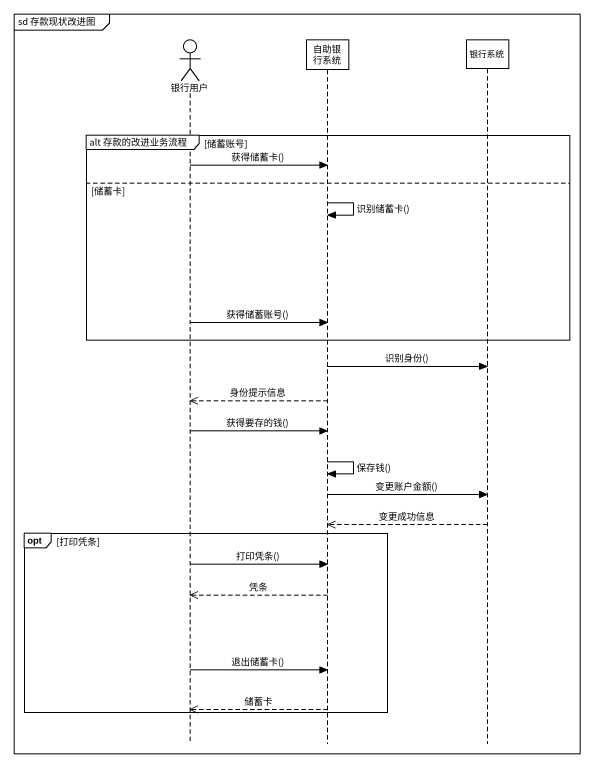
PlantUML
@startuml
mainframe sd 存款现状改进图
hide footbox
actor 银行用户
participant 自助银行系统
participant 银行系统

group alt 存款的改进业务流程 [储蓄账号]
  银行用户 -> 自助银行系统 : 获得储蓄卡()
else 储蓄卡
  自助银行系统 -> 自助银行系统 : 识别储蓄卡()
  银行用户 -> 自助银行系统 : 获得储蓄账号()
end
自助银行系统 -> 银行系统 : 识别身份()
自助银行系统 -->> 银行用户 : 身份提示信息
银行用户 -> 自助银行系统 : 获得要存的钱()
自助银行系统 -> 自助银行系统 : 保存钱()
自助银行系统 -> 银行系统 : 变更账户金额()
银行系统 -->> 自助银行系统 : 变更成功信息
opt 打印凭条
  银行用户 -> 自助银行系统 : 打印凭条()
  自助银行系统 -->> 银行用户 : 凭条
  银行用户 -> 自助银行系统 : 退出储蓄卡()
  自助银行系统 -->> 银行用户 : 储蓄卡
end
@enduml
